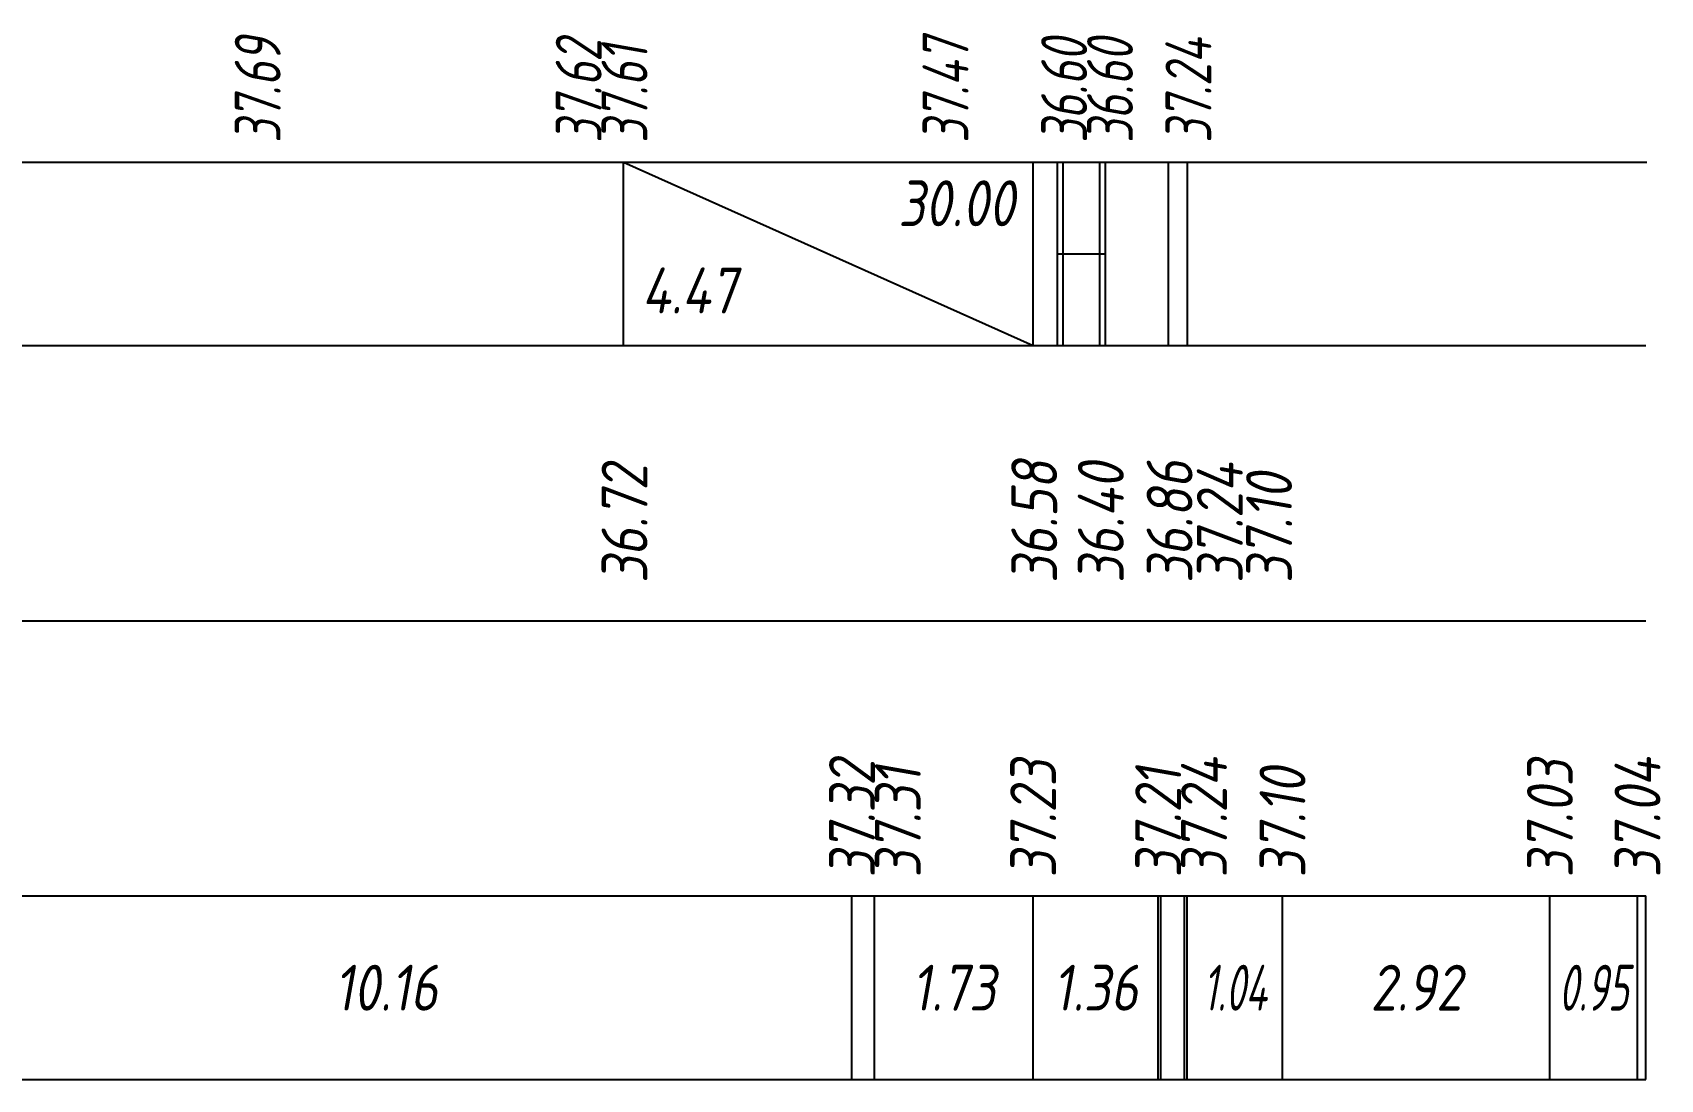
# Model space of a CAD drawing. Extents: x -717 to 1451, y -133302 to 233.
# Drawn here: x -172.3 to -83.5, y -111457.5 to -111400.5 of the extents above; entities that cross this region are included whole.
import ezdxf
from ezdxf.enums import TextEntityAlignment as Align

# ---------------------------------------------------------------- set-up
doc = ezdxf.new("R2010")
doc.units = 0
for name, color, linetype in [('Код_510', 7, 'Continuous'), ('Код_514', 1, 'Continuous'), ('Код_516', 1, 'Continuous'), ('Таблица', 7, 'Continuous')]:
    doc.layers.add(name, color=color, linetype=linetype)
doc.styles.add('М', font='romand.shx', dxfattribs={"width": 0.8, "oblique": 10, "height": 2.5})

msp = doc.modelspace()

# ---------------------------------------------------------------- linework, layer by layer
at = {"layer": 'Код_510'}
for p, q in [((-127.604, -111457.527), (-127.604, -111447.527)), ((-126.378, -111457.527), (-126.378, -111447.527)), ((-117.727, -111457.527), (-117.727, -111447.527)), ((-110.911, -111457.527), (-110.911, -111447.527)), ((-110.768, -111457.527), (-110.768, -111447.527)), ((-109.47, -111457.527), (-109.47, -111447.527)), ((-109.335, -111457.527), (-109.335, -111447.527)), ((-104.134, -111457.527), (-104.134, -111447.527)), ((-89.554, -111457.527), (-89.554, -111447.527)), ((-84.779, -111457.527), (-84.779, -111447.527)), ((-84.317, -111457.527), (-84.317, -111447.527))]:
    msp.add_line(p, q, dxfattribs=at)
at = {"layer": 'Код_516'}
for p, q in [((-140.059, -111417.527), (-140.059, -111407.527)), ((-140.059, -111407.527), (-117.72, -111417.527)), ((-117.72, -111417.527), (-117.72, -111407.527)), ((-116.394, -111417.527), (-116.394, -111407.527)), ((-116.091, -111417.527), (-116.091, -111407.527)), ((-114.091, -111417.527), (-114.091, -111407.527)), ((-113.789, -111417.527), (-113.789, -111407.527)), ((-110.341, -111417.527), (-110.341, -111407.527)), ((-110.341, -111417.527), (-110.341, -111407.527)), ((-109.317, -111417.527), (-109.317, -111407.527)), ((-116.394, -111412.527), (-116.091, -111412.527)), ((-116.091, -111412.527), (-114.091, -111412.527)), ((-114.091, -111412.527), (-113.789, -111412.527))]:
    msp.add_line(p, q, dxfattribs=at)
at = {"layer": 'Таблица'}
for p, q in [((-276.588, -111407.527), (-84.263, -111407.527)), ((-276.643, -111417.527), (-84.317, -111417.527)), ((-276.643, -111432.527), (-84.317, -111432.527)), ((-276.643, -111447.527), (-84.317, -111447.527)), ((-276.643, -111457.527), (-84.317, -111457.527))]:
    msp.add_line(p, q, dxfattribs=at)

# ---------------------------------------------------------------- texts
at = {"layer": 'Код_510', "style": 'М', "oblique": 10, "width": 0.8}
for s, p in [('37.32', (-127.604, -111446.527)), ('37.23', (-117.727, -111446.527)), ('37.24', (-108.411, -111446.527)), ('37.03', (-89.554, -111446.527)), ('37.04', (-84.779, -111446.527)), ('37.31', (-125.104, -111446.527)), ('37.21', (-110.911, -111446.527)), ('37.10', (-104.134, -111446.527))]:
    msp.add_text(s, height=2.5, rotation=90, dxfattribs=at).set_placement(p, align=Align.MIDDLE_LEFT)
at = {"layer": 'Код_510', "style": 'М', "oblique": 10}
for s, width, p in [('10.16', 0.8, (-153, -111452.527)), ('1.73', 0.8, (-122.052, -111452.527)), ('1.36', 0.8, (-114.319, -111452.527)), ('1.04', 0.6, (-106.735, -111452.527)), ('2.92', 0.8, (-96.844, -111452.527)), ('0.95', 0.6, (-87.166, -111452.527))]:
    msp.add_text(s, height=2.5, dxfattribs=dict(at, width=width)).set_placement(p, align=Align.MIDDLE_CENTER)
at = {"layer": 'Код_514', "style": 'М', "oblique": 10, "width": 0.7}
for s, p in [('37.69', (-160.005, -111406.487)), ('37.62', (-142.505, -111406.487)), ('37.61', (-140.005, -111406.487)), ('37.47', (-122.505, -111406.487)), ('36.60', (-116.037, -111406.487)), ('36.60', (-113.537, -111406.487)), ('37.24', (-109.263, -111406.487))]:
    msp.add_text(s, height=2.5, rotation=90, dxfattribs=at).set_placement(p, align=Align.MIDDLE_LEFT)
at = {"layer": 'Код_516', "style": 'М', "oblique": 10, "width": 0.8}
msp.add_text('30.00', height=2.5, dxfattribs=at).set_placement((-118.72, -111408.527), align=Align.TOP_RIGHT)
msp.add_text('4.47', height=2.5, dxfattribs=at).set_placement((-139.059, -111416.527), align=Align.BOTTOM_LEFT)
for s, p in [('36.72', (-140.005, -111430.476)), ('36.58', (-117.666, -111430.476)), ('36.40', (-114.037, -111430.476)), ('36.86', (-110.287, -111430.476)), ('37.24', (-107.55, -111430.476)), ('37.10', (-104.866, -111430.476))]:
    msp.add_text(s, height=2.5, rotation=90, dxfattribs=at).set_placement(p, align=Align.MIDDLE_LEFT)

doc.saveas('drawing.dxf')
